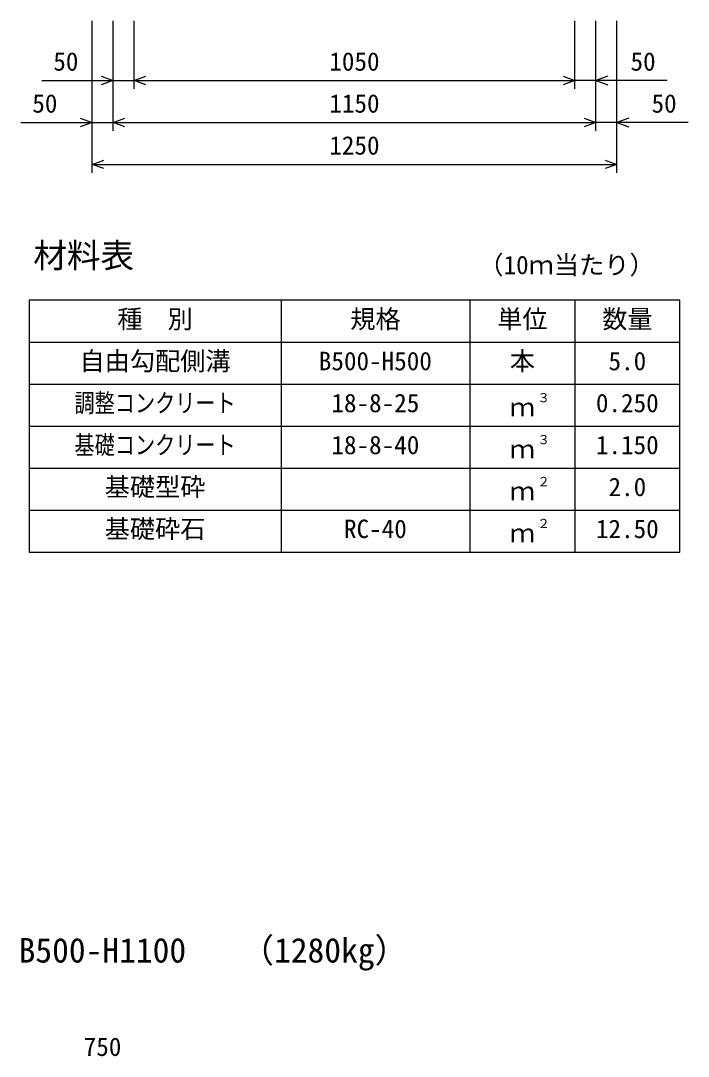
# Model space of a CAD drawing. Units: millimetres, scale not verified. Extents: x -16800 to 16800, y -5940 to 5940.
# Drawn here: x 3705 to 5295, y 315 to 2783 of the extents above; entities that cross this region are included whole.
import ezdxf
from ezdxf.enums import TextEntityAlignment as Align

# ---------------------------------------------------------------- set-up
doc = ezdxf.new("R2010")
doc.units = ezdxf.units.MM
doc.header["$LTSCALE"] = 20
for name, color, linetype, lineweight in [('0-0_DIM', 7, 'Continuous', 25), ('0-3_HYO', 3, 'Continuous', 25), ('0-4_HYO2', 4, 'Continuous', 25), ('0-6_TXT', 7, 'Continuous', 25)]:
    doc.layers.add(name, color=color, linetype=linetype, lineweight=lineweight)
doc.styles.add('ＭＳ ゴシック', font='')
doc.styles.get('ＭＳ ゴシック').set_extended_font_data('MS Gothic')

msp = doc.modelspace()

# ---------------------------------------------------------------- linework, layer by layer
at = {"layer": '0-0_DIM'}
for p, q in [((3875, 2420.63), (3875, 2782.98)), ((3925, 2520.63), (3925, 2782.98)), ((3975, 2620.63), (3975, 2782.98)), ((5025, 2620.63), (5025, 2782.98)), ((5075, 2520.63), (5075, 2782.98)), ((5125, 2420.63), (5125, 2782.98)), ((3755, 2640.63), (3975, 2640.63)), ((3975, 2640.63), (5025, 2640.63)), ((5245, 2640.63), (5025, 2640.63)), ((3705, 2540.63), (3925, 2540.63)), ((3925, 2540.63), (5075, 2540.63)), ((5295, 2540.63), (5075, 2540.63)), ((3875, 2440.63), (5125, 2440.63))]:
    msp.add_line(p, q, dxfattribs=at)
for points in [[(3896.81, 2650.89), (3925, 2640.63), (3896.81, 2630.37)], [(4003.19, 2630.37), (3975, 2640.63), (4003.19, 2650.89)], [(4996.81, 2650.89), (5025, 2640.63), (4996.81, 2630.37)], [(5103.19, 2650.89), (5075, 2640.63), (5103.19, 2630.37)], [(3846.81, 2550.89), (3875, 2540.63), (3846.81, 2530.37)], [(3953.19, 2530.37), (3925, 2540.63), (3953.19, 2550.89)], [(5046.81, 2550.89), (5075, 2540.63), (5046.81, 2530.37)], [(5153.19, 2550.89), (5125, 2540.63), (5153.19, 2530.37)], [(3903.19, 2430.37), (3875, 2440.63), (3903.19, 2450.89)], [(5096.81, 2450.89), (5125, 2440.63), (5096.81, 2430.37)]]:
    msp.add_lwpolyline(points, dxfattribs=at)
at = {"layer": '0-3_HYO'}
for p, q in [((4325, 2116.69), (4325, 1516.69)), ((4775, 2116.69), (4775, 1516.69)), ((5025, 2116.69), (5025, 1516.69)), ((3725, 2016.69), (5275, 2016.69))]:
    msp.add_line(p, q, dxfattribs=at)
msp.add_lwpolyline([(3725, 1516.69), (5275, 1516.69), (5275, 2116.69), (3725, 2116.69)], close=True, dxfattribs=at)
at = {"layer": '0-4_HYO2'}
for p, q in [((3725, 1916.69), (5275, 1916.69)), ((3725, 1816.69), (5275, 1816.69)), ((3725, 1716.69), (5275, 1716.69)), ((3725, 1616.69), (5275, 1616.69))]:
    msp.add_line(p, q, dxfattribs=at)

# ---------------------------------------------------------------- texts
at = {"layer": '0-0_DIM', "style": 'ＭＳ ゴシック'}
for s, p in [('50', (3782.56, 2650.63)), ('1050', (4440, 2650.63)), ('50', (5157.44, 2650.63)), ('50', (3732.56, 2550.63)), ('1150', (4440, 2550.63)), ('50', (5207.44, 2550.63)), ('1250', (4440, 2450.63)), ('750', (3855, 302.39))]:
    msp.add_text(s, height=43.99, dxfattribs=at).set_placement(p, align=Align.BOTTOM_LEFT)
at = {"layer": '0-6_TXT', "style": 'ＭＳ ゴシック'}
for s, height, p in [('材料表', 58.65, (3735, 2176.69)), ('（10ｍ当たり）', 43.99, (4795, 2165.69)), ('種\u3000別', 43.99, (3935, 2036.69)), ('規格', 43.99, (4490, 2036.69)), ('単位', 43.99, (4840, 2036.69)), ('数量', 43.99, (5090, 2036.69)), ('自由勾配側溝', 43.99, (3845, 1936.69)), ('本', 43.99, (4870, 1936.69)), ('B500-H500', 43.99, (4415, 1936.69)), ('5.0', 43.99, (5105, 1936.69)), ('18-8-25', 43.99, (4445, 1836.69)), ('３', 21.99, (4935.54, 1867.05)), ('0.250', 43.99, (5075, 1836.69)), ('ｍ', 43.99, (4870, 1826.69)), ('18-8-40', 43.99, (4445, 1736.69)), ('３', 21.99, (4935.54, 1767.05)), ('1.150', 43.99, (5075, 1736.69)), ('ｍ', 43.99, (4870, 1726.69)), ('基礎型砕', 43.99, (3905, 1636.69)), ('２', 21.99, (4935.54, 1667.05)), ('2.0', 43.99, (5105, 1636.69)), ('ｍ', 43.99, (4870, 1626.69)), ('基礎砕石', 43.99, (3905, 1536.69)), ('RC-40', 43.99, (4475, 1536.69)), ('２', 21.99, (4935.54, 1567.05)), ('12.50', 43.99, (5075, 1536.69)), ('ｍ', 43.99, (4870, 1526.69)), ('B500-H1100', 58.65, (3700, 520.65)), ('（1280kg）', 58.65, (4228.37, 520.65))]:
    msp.add_text(s, height=height, dxfattribs=at).set_placement(p, align=Align.BOTTOM_LEFT)
at = {"layer": '0-6_TXT', "style": 'ＭＳ ゴシック', "width": 0.8}
for s, p in [('調整コンクリート', (3833, 1836.69)), ('基礎コンクリート', (3833, 1736.69))]:
    msp.add_text(s, height=43.99, dxfattribs=at).set_placement(p, align=Align.BOTTOM_LEFT)

doc.saveas('drawing.dxf')
